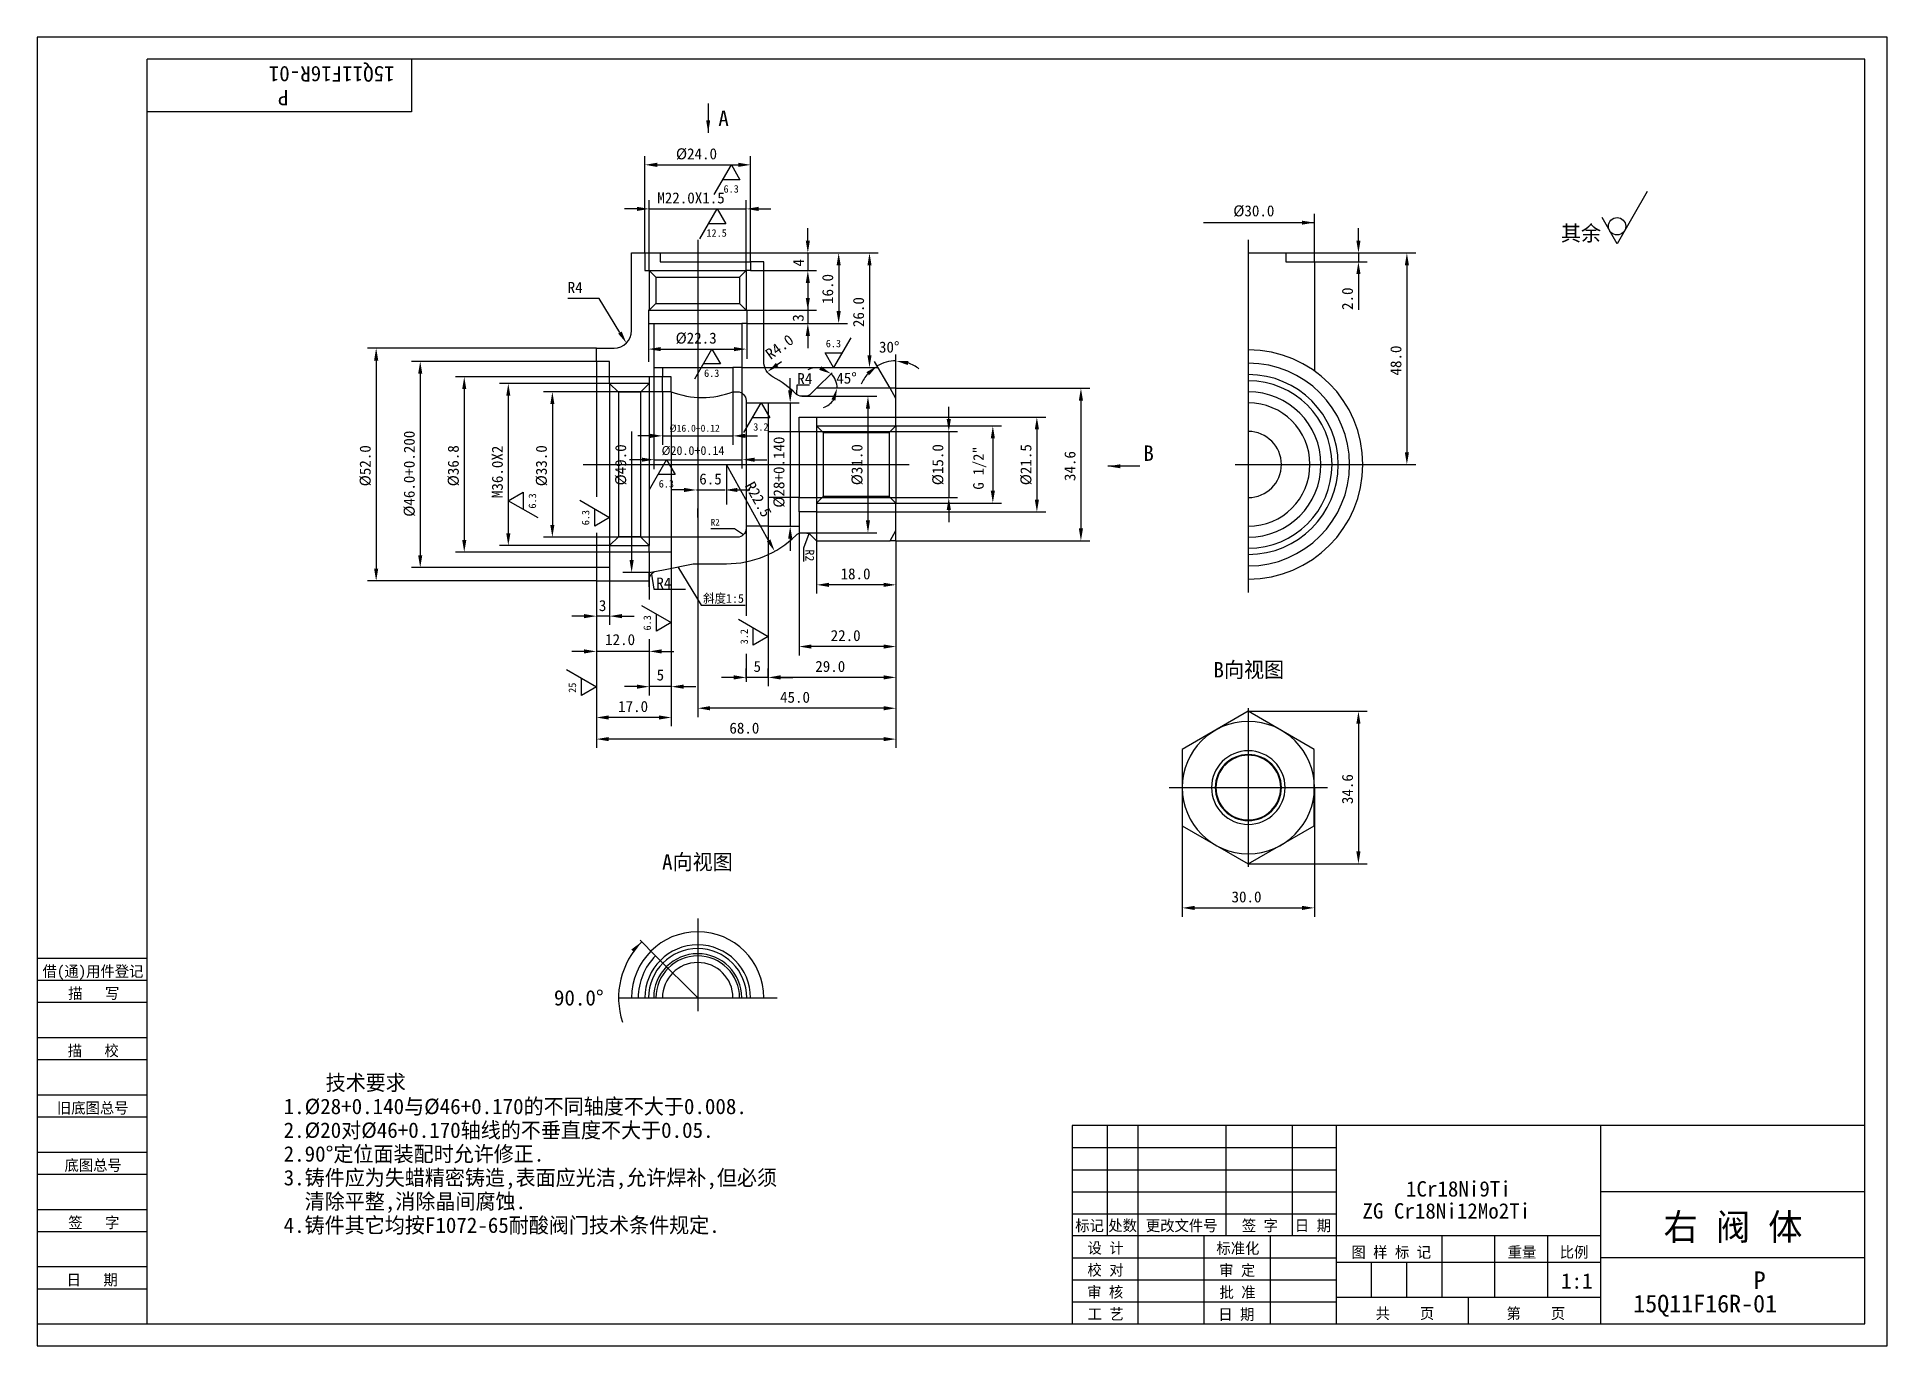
# Model space of a CAD drawing. Header units: metres. Extents: x 0 to 420, y 0 to 297.
import ezdxf

# ---------------------------------------------------------------- set-up
doc = ezdxf.new("R2010")
doc.units = ezdxf.units.M
for name, color, linetype in [('B', 3, 'Continuous'), ('C', 6, 'Continuous'), ('D', 1, 'Continuous'), ('FL', 5, 'Continuous'), ('HA', 5, 'Continuous'), ('T', 7, 'Continuous'), ('TL', 4, 'Continuous')]:
    doc.layers.add(name, color=color, linetype=linetype)

# ---------------------------------------------------------------- blocks, each defined once
blk = doc.blocks.new('TUKUN3')
at = {"layer": 'FL'}
for p, q in [((420, 297), (0, 297)), ((0, 297), (0, 0)), ((420, 0), (420, 297)), ((0, 78), (25, 78)), ((0, 70), (25, 70)), ((0, 65), (25, 65)), ((0, 57), (25, 57)), ((0, 52), (25, 52)), ((243, 25), (243, 50)), ((250, 5), (250, 50)), ((270, 25), (270, 50)), ((285, 25), (285, 50)), ((0, 44), (25, 44)), ((235, 45), (295, 45)), ((0, 39), (25, 39)), ((235, 40), (295, 40)), ((235, 35), (295, 35)), ((0, 31), (25, 31)), ((235, 30), (295, 30)), ((0, 26), (25, 26)), ((280, 5), (280, 25)), ((0, 18), (25, 18)), ((235, 20), (295, 20)), ((0, 13), (25, 13)), ((235, 15), (295, 15)), ((235, 10), (295, 10)), ((0, 0), (420, 0))]:
    blk.add_line(p, q, dxfattribs=at)
at = {"layer": 'TL'}
for p, q in [((415, 292), (25, 292)), ((25, 5), (25, 292)), ((85, 292), (85, 280)), ((415, 5), (415, 292)), ((85, 280), (25, 280)), ((0, 88), (25, 88)), ((0, 83), (25, 83)), ((415, 50), (235, 50)), ((235, 50), (235, 5)), ((295, 5), (295, 50)), ((355, 5), (355, 50)), ((415, 35), (355, 35)), ((355, 25), (235, 25)), ((265, 5), (265, 25)), ((319, 11), (319, 25)), ((331, 11), (331, 25)), ((343, 11), (343, 25)), ((295, 19), (355, 19)), ((303, 11), (303, 19)), ((311, 11), (311, 19)), ((415, 20), (355, 20)), ((355, 11), (295, 11)), ((325, 5), (325, 11)), ((0, 5), (415, 5))]:
    blk.add_line(p, q, dxfattribs=at)
at = {"layer": 'T'}
for s, p in [('借(通)用件登记', (1.26, 83.76)), ('描   写', (7.09, 78.76)), ('描   校', (6.98, 65.76)), ('旧底图总号', (4.52, 52.76)), ('底图总号', (6.25, 39.76)), ('签   字', (7.1, 26.76)), ('标记', (235.71, 26.07)), ('处数', (243.22, 26.07)), ('更改文件号', (251.75, 26.07)), ('签 字', (273.53, 26.07)), ('日 期', (285.57, 26.07)), ('设 计', (238.5, 20.99)), ('标准化', (267.77, 20.93)), ('图 样 标 记', (298.4, 20.04)), ('重量', (333.88, 20.04)), ('比例', (345.7, 20.04)), ('校 对', (238.48, 15.99)), ('审 定', (268.39, 15.93)), ('日   期', (6.72, 13.76)), ('审 核', (238.41, 10.99)), ('批 准', (268.46, 10.93)), ('工 艺', (238.52, 5.99)), ('日 期', (268.18, 5.93)), ('共    页', (303.91, 6.13)), ('第    页', (333.62, 6.13))]:
    blk.add_text(s, height=2.5, dxfattribs=at).set_placement(p)

msp = doc.modelspace()

# ---------------------------------------------------------------- linework, layer by layer
at = {"layer": 'B'}
for points in [[(275, 179.6, 1), (275, 220.4, 1)], [(161.15, 79, 1), (138.85, 79, 1)]]:
    msp.add_lwpolyline(points, format="xyb", dxfattribs=at)
msp.add_lwpolyline([(275, 135.05, 1), (275, 118.35, 1)], format="xyb", close=True, dxfattribs=at)
at = {"layer": 'C'}
for p, q in [((150, 251), (150, 174.5)), ((275, 251), (275, 171)), ((124, 200), (198, 200)), ((272, 200), (304, 200)), ((275, 144.7), (275, 108.7)), ((257, 126.7), (293, 126.7)), ((150, 97), (150, 76)), ((132, 79), (168, 79))]:
    msp.add_line(p, q, dxfattribs=at)
at = {"layer": 'D'}
for p, q in [((152.38, 281.92), (152.38, 275.28)), ((138, 248), (138, 270)), ((162, 246), (162, 270)), ((140.8, 268), (159.2, 268)), ((153.73, 261.24), (157.64, 268)), ((159.59, 264.62), (155.69, 264.62)), ((157.64, 268), (159.59, 264.62)), ((365.56, 261.94), (358.73, 250.11)), ((136.2, 258), (133.4, 258)), ((139, 244), (139, 260)), ((139, 258), (161, 258)), ((150.5, 251.24), (154.41, 258)), ((154.41, 258), (156.36, 254.62)), ((161, 244), (161, 260)), ((163.8, 258), (166.6, 258)), ((290, 251.93), (290, 256.88)), ((156.36, 254.62), (152.46, 254.62)), ((175, 250.8), (175, 253.6)), ((264.82, 254.88), (290, 254.88)), ((290, 246), (290, 254)), ((300, 250.8), (300, 253.6)), ((358.73, 250.11), (355.31, 256.02)), ((141.51, 248), (177, 248)), ((141.51, 248), (184, 248)), ((141.51, 248), (191, 248)), ((175, 248), (175, 244)), ((283.49, 248), (302, 248)), ((283.49, 248), (313, 248)), ((300, 248), (300, 246)), ((162, 244), (177, 244)), ((182, 245.2), (182, 234.8)), ((189, 245.2), (189, 224.8)), ((290, 246), (302, 246)), ((311, 245.2), (311, 202.8)), ((175, 241.2), (175, 238.4)), ((300, 243.2), (300, 240.4)), ((300, 240.4), (300, 235.07)), ((124.85, 237.67), (120.48, 237.67)), ((127.65, 237.67), (124.85, 237.67)), ((132.35, 229.94), (127.65, 237.67)), ((175, 238.4), (175, 233.07)), ((138.85, 232), (138.85, 223.32)), ((161.15, 235), (177, 235)), ((161.15, 232), (161.15, 223.97)), ((161.15, 232), (184, 232)), ((161.15, 232), (177, 232)), ((175, 235), (175, 232)), ((175, 229.2), (175, 226.4)), ((184.76, 228.76), (180.86, 222)), ((127, 226.4), (75, 226.4)), ((77, 223.6), (77, 176.4)), ((127, 223.4), (85, 223.4)), ((141.57, 226.19), (158.27, 226.19)), ((149.32, 219.43), (153.22, 226.19)), ((155.17, 222.81), (151.27, 222.81)), ((153.22, 226.19), (155.17, 222.81)), ((168.03, 222.66), (169, 223.37)), ((180.86, 222), (178.91, 225.38)), ((178.91, 225.38), (182.81, 225.38)), ((193.67, 217.3), (190.17, 223.36)), ((195, 215), (195, 225)), ((87, 220.6), (87, 179.4)), ((139, 219.9), (95, 219.9)), ((130, 218.4), (105, 218.4)), ((140, 222), (140, 198.93)), ((142, 216.5), (142, 219.9)), ((160, 222), (160, 199.07)), ((160, 222), (191, 222)), ((171, 216.8), (171, 219.6)), ((177, 217.3), (180.54, 220.84)), ((97, 217.1), (97, 182.9)), ((107, 215.6), (107, 184.4)), ((144, 216.5), (115, 216.5)), ((142, 216.5), (142, 204.5)), ((158, 216.5), (158, 204.5)), ((172.51, 215.85), (172.58, 218.05)), ((172.58, 218.05), (175.38, 218.05)), ((173.65, 215.5), (190.65, 215.5)), ((195, 217.3), (193.67, 217.3)), ((195, 217.3), (239, 217.3)), ((237, 214.5), (237, 185.5)), ((117, 213.7), (117, 186.3)), ((160.48, 207.24), (164.39, 214)), ((166.34, 210.62), (162.44, 210.62)), ((164.39, 214), (166.34, 210.62)), ((166, 214), (173, 214)), ((171, 214), (171, 186)), ((177, 210.75), (229, 210.75)), ((188.65, 212.7), (188.65, 187.3)), ((207, 210.3), (207, 213.1)), ((135, 207.46), (135, 178.3)), ((139.2, 206.5), (136.4, 206.5)), ((142, 206.5), (158, 206.5)), ((160.8, 206.5), (163.6, 206.5)), ((173, 207.5), (209, 207.5)), ((195, 208.75), (219, 208.75)), ((207, 207.5), (207, 192.5)), ((217, 205.95), (217, 194.05)), ((227, 207.95), (227, 192.05)), ((137.32, 201.1), (134.52, 201.1)), ((139.03, 194.34), (142.93, 201.1)), ((140.12, 201.1), (160.12, 201.1)), ((144.89, 197.72), (140.98, 197.72)), ((142.93, 201.1), (144.89, 197.72)), ((156.5, 200), (156.5, 190.94)), ((166.09, 182.79), (156.5, 200)), ((162.92, 201.1), (165.72, 201.1)), ((250.38, 199.6), (243.13, 199.6)), ((301, 200), (313, 200)), ((107, 191.78), (110.38, 193.73)), ((110.38, 193.73), (110.38, 189.83)), ((146.92, 194.23), (144.12, 194.23)), ((149.72, 194.23), (156.22, 194.23)), ((159.02, 194.23), (161.82, 194.23)), ((113.76, 187.87), (107, 191.78)), ((123.24, 191.9), (130, 188)), ((126.62, 186.05), (126.62, 189.95)), ((150, 188), (150, 190)), ((173, 192.5), (209, 192.5)), ((173, 189.25), (173, 156.7)), ((177, 189.25), (177, 170.7)), ((177, 189.25), (229, 189.25)), ((195, 191.25), (219, 191.25)), ((207, 189.7), (207, 186.9)), ((130, 188), (126.62, 186.05)), ((155.55, 185.41), (152.96, 185.41)), ((158.35, 185.41), (155.55, 185.41)), ((160.36, 184.03), (158.35, 185.41)), ((161, 185.5), (161, 165.69)), ((166, 186), (166, 149.7)), ((166, 186), (166, 150.7)), ((166, 186), (173, 186)), ((195, 182.7), (195, 185)), ((130, 181.6), (105, 181.6)), ((144, 183.5), (115, 183.5)), ((171, 183.2), (171, 180.4)), ((173.65, 184.5), (190.65, 184.5)), ((175.26, 184.29), (174, 180.99)), ((174, 180.99), (174, 177.99)), ((195, 182.7), (193.67, 182.7)), ((195, 182.7), (195, 170.7)), ((195, 182.7), (195, 163.7)), ((195, 182.7), (195, 156.7)), ((195, 182.7), (195, 149.7)), ((195, 182.7), (195, 142.7)), ((195, 182.7), (195, 135.7)), ((195, 182.7), (239, 182.7)), ((127, 176.6), (85, 176.6)), ((139, 180.1), (95, 180.1)), ((130, 176.6), (130, 163.6)), ((139, 180.1), (139, 169.37)), ((144, 180.1), (144, 147.6)), ((144, 180.1), (144, 140.6)), ((145.5, 176.8), (150.77, 168.07)), ((150, 177.5), (150, 142.7)), ((127, 173.6), (75, 173.6)), ((127, 173.6), (127, 135.7)), ((127, 173.6), (127, 163.6)), ((127, 173.6), (127, 155.6)), ((127, 173.6), (127, 140.6)), ((139, 175.5), (133, 175.5)), ((139.48, 175.16), (140.03, 171.71)), ((192.2, 172.7), (179.8, 172.7)), ((137.24, 168.03), (144, 164.13)), ((140.03, 171.71), (142.83, 171.71)), ((142.83, 171.71), (147.2, 171.71)), ((150.77, 168.07), (160.77, 168.07)), ((124.2, 165.6), (121.4, 165.6)), ((130, 165.6), (127, 165.6)), ((132.8, 165.6), (135.6, 165.6)), ((140.62, 162.18), (140.62, 166.08)), ((144, 164.13), (140.62, 162.18)), ((159.24, 164.9), (166, 161)), ((139, 160.34), (139, 147.6)), ((162.62, 159.04), (162.62, 162.95)), ((166, 161), (162.62, 159.04)), ((124.2, 157.6), (121.4, 157.6)), ((139, 157.6), (127, 157.6)), ((141.8, 157.6), (144.6, 157.6)), ((161, 157.03), (161, 150.7)), ((192.2, 158.7), (175.8, 158.7)), ((120.24, 153.48), (127, 149.57)), ((123.62, 147.62), (123.62, 151.53)), ((158.2, 151.7), (155.4, 151.7)), ((161, 151.45), (161, 153.7)), ((166, 151.7), (161, 151.7)), ((166, 151.7), (166, 153.7)), ((192.2, 151.7), (168.8, 151.7)), ((168.8, 151.7), (171.6, 151.7)), ((127, 149.57), (123.62, 147.62)), ((136.2, 149.6), (133.4, 149.6)), ((144, 149.6), (139, 149.6)), ((146.8, 149.6), (149.6, 149.6)), ((192.2, 144.7), (152.8, 144.7)), ((275, 144), (302, 144)), ((141.2, 142.6), (129.8, 142.6)), ((300, 141.2), (300, 112.2)), ((192.2, 137.7), (129.8, 137.7)), ((260, 126.7), (260, 97.4)), ((290, 126.7), (290, 97.4)), ((275, 109.4), (302, 109.4)), ((262.8, 99.4), (287.2, 99.4)), ((140.45, 88.55), (136.92, 92.08)), ((150, 79), (140.45, 88.55))]:
    msp.add_line(p, q, dxfattribs=at)
msp.add_lwpolyline([(139, 172.22), (139, 175.5), (142.22, 176.14)], dxfattribs=at)
msp.add_circle((358.73, 254.05), 1.97, dxfattribs=at)
for centre, radius, start, end in [((195, 215), 8.51, 90, 120), ((195, 215), 8.51, 52.14, 71.07), ((177, 217.3), 4.65, 80.04, 115.07), ((177, 217.3), 4.65, 0, 45), ((195, 215), 8.51, 138.93, 157.86), ((177, 217.3), 4.65, 289.93, 324.96), ((150, 79), 17.96, 135, 198)]:
    msp.add_arc(centre, radius, start, end, dxfattribs=at)
for points in [[(152.83, 278.08), (152.38, 275.28), (151.93, 278.08)], [(140.8, 268.47), (140.8, 267.53), (138, 268)], [(159.2, 268.47), (159.2, 267.53), (162, 268)], [(136.2, 258.47), (136.2, 257.53), (139, 258)], [(163.8, 258.47), (163.8, 257.53), (161, 258)], [(287.2, 255.33), (290, 254.88), (287.2, 254.43)], [(174.53, 250.8), (175.47, 250.8), (175, 248)], [(181.53, 245.2), (182.47, 245.2), (182, 248)], [(188.53, 245.2), (189.47, 245.2), (189, 248)], [(299.53, 250.8), (300.47, 250.8), (300, 248)], [(310.53, 245.2), (311.47, 245.2), (311, 248)], [(174.53, 241.2), (175.47, 241.2), (175, 244)], [(299.53, 243.2), (300.47, 243.2), (300, 246)], [(174.53, 237.8), (175.47, 237.8), (175, 235)], [(174.53, 229.2), (175.47, 229.2), (175, 232)], [(181.53, 234.8), (182.47, 234.8), (182, 232)], [(132.75, 230.18), (131.95, 229.7), (133.81, 227.55)], [(76.53, 223.6), (77.47, 223.6), (77, 226.4)], [(86.53, 220.6), (87.47, 220.6), (87, 223.4)], [(141.57, 226.65), (141.57, 225.72), (138.77, 226.19)], [(158.27, 226.65), (158.27, 225.72), (161.07, 226.19)], [(168.31, 222.28), (167.76, 223.03), (165.77, 221)], [(188.53, 224.8), (189.47, 224.8), (189, 222)], [(197.69, 222.59), (197.84, 223.51), (195, 223.51)], [(96.53, 217.1), (97.47, 217.1), (97, 219.9)], [(106.53, 215.6), (107.47, 215.6), (107, 218.4)], [(178.02, 222.29), (177.59, 221.47), (180.29, 220.59)], [(188.29, 220.95), (188.88, 220.23), (190.74, 222.37)], [(116.53, 213.7), (117.47, 213.7), (117, 216.5)], [(170.53, 216.8), (171.47, 216.8), (171, 214)], [(180.36, 214.77), (181.25, 214.49), (181.65, 217.3)], [(188.18, 212.7), (189.11, 212.7), (188.65, 215.5)], [(236.53, 214.5), (237.47, 214.5), (237, 217.3)], [(206.53, 210.3), (207.47, 210.3), (207, 207.5)], [(226.53, 207.95), (227.47, 207.95), (227, 210.75)], [(139.2, 206.97), (139.2, 206.03), (142, 206.5)], [(160.8, 206.97), (160.8, 206.03), (158, 206.5)], [(216.53, 205.95), (217.47, 205.95), (217, 208.75)], [(310.53, 202.8), (311.47, 202.8), (311, 200)], [(137.32, 201.56), (137.32, 200.63), (140.12, 201.1)], [(162.92, 201.56), (162.92, 200.63), (160.12, 201.1)], [(245.93, 199.15), (243.13, 199.6), (245.93, 200.05)], [(146.92, 194.69), (146.92, 193.76), (149.72, 194.23)], [(159.02, 194.69), (159.02, 193.76), (156.22, 194.23)], [(216.53, 194.05), (217.47, 194.05), (217, 191.25)], [(206.53, 189.7), (207.47, 189.7), (207, 192.5)], [(226.53, 192.05), (227.47, 192.05), (227, 189.25)], [(116.53, 186.3), (117.47, 186.3), (117, 183.5)], [(170.53, 183.2), (171.47, 183.2), (171, 186)], [(188.18, 187.3), (189.11, 187.3), (188.65, 184.5)], [(236.53, 185.5), (237.47, 185.5), (237, 182.7)], [(96.53, 182.9), (97.47, 182.9), (97, 180.1)], [(106.53, 184.4), (107.47, 184.4), (107, 181.6)], [(165.69, 182.57), (166.5, 183.02), (167.46, 180.35)], [(76.53, 176.4), (77.47, 176.4), (77, 173.6)], [(86.53, 179.4), (87.47, 179.4), (87, 176.6)], [(134.53, 178.3), (135.47, 178.3), (135, 175.5)], [(179.8, 173.17), (179.8, 172.23), (177, 172.7)], [(192.2, 173.17), (192.2, 172.23), (195, 172.7)], [(124.2, 166.07), (124.2, 165.13), (127, 165.6)], [(132.8, 166.07), (132.8, 165.13), (130, 165.6)], [(124.2, 158.07), (124.2, 157.13), (127, 157.6)], [(141.8, 158.07), (141.8, 157.13), (139, 157.6)], [(175.8, 159.17), (175.8, 158.23), (173, 158.7)], [(192.2, 159.17), (192.2, 158.23), (195, 158.7)], [(158.2, 152.17), (158.2, 151.23), (161, 151.7)], [(168.8, 152.17), (168.8, 151.23), (166, 151.7)], [(168.8, 152.17), (168.8, 151.23), (166, 151.7)], [(192.2, 152.17), (192.2, 151.23), (195, 151.7)], [(136.2, 150.07), (136.2, 149.13), (139, 149.6)], [(146.8, 150.07), (146.8, 149.13), (144, 149.6)], [(129.8, 143.07), (129.8, 142.13), (127, 142.6)], [(141.2, 143.07), (141.2, 142.13), (144, 142.6)], [(152.8, 145.17), (152.8, 144.23), (150, 144.7)], [(192.2, 145.17), (192.2, 144.23), (195, 144.7)], [(299.53, 141.2), (300.47, 141.2), (300, 144)], [(129.8, 138.17), (129.8, 137.23), (127, 137.7)], [(192.2, 138.17), (192.2, 137.23), (195, 137.7)], [(299.53, 112.2), (300.47, 112.2), (300, 109.4)], [(262.8, 99.87), (262.8, 98.93), (260, 99.4)], [(287.2, 99.87), (287.2, 98.93), (290, 99.4)], [(135.59, 89.34), (137.3, 91.7), (134.94, 89.98)]]:
    msp.add_solid(points, dxfattribs=at)
at = {"layer": 'HA'}
for p, q in [((139, 244), (139, 235)), ((161, 244), (161, 235)), ((139, 218.4), (130, 218.4)), ((177, 208.75), (195, 208.75)), ((177, 191.25), (195, 191.25)), ((130, 181.6), (139, 181.6))]:
    msp.add_line(p, q, dxfattribs=at)
at = {"layer": 'TL'}
for p, q in [((138, 248), (141.51, 248)), ((141.51, 248), (141.51, 246)), ((139, 244), (161, 244)), ((141.51, 246), (162, 246)), ((140.5, 242.5), (159.5, 242.5)), ((140.5, 236.5), (159.5, 236.5)), ((139, 235), (161, 235)), ((140, 232), (160, 232)), ((127, 223.4), (127, 192.66)), ((130, 218.4), (130, 181.6)), ((139, 218.4), (139, 181.6)), ((142, 222), (158, 222)), ((132, 216.4), (132, 183.6)), ((137, 216.4), (137, 183.6)), ((144, 216.5), (144, 183.5)), ((161, 214), (161, 186)), ((166, 207.5), (166, 192.5)), ((173, 207.5), (173, 192.5)), ((177, 208.75), (177, 191.25)), ((178.5, 207.25), (178.5, 192.75)), ((193.5, 207.25), (193.5, 192.75)), ((195, 208.75), (195, 191.25)), ((127, 184.5), (127, 176.6))]:
    msp.add_line(p, q, dxfattribs=at)
for points in [[(144, 216.5), (144, 219.9), (139, 219.9), (139, 218.4), (137, 216.4), (132, 216.4), (130, 218.4), (130, 223.4), (127, 223.4), (127, 226.4), (131, 226.4, 0.41), (135, 230.4), (135, 248), (138, 248), (138, 244), (139, 244), (140.5, 242.5), (140.5, 236.5), (139, 235), (138.85, 235), (138.85, 232), (140, 232), (140, 222), (142, 222), (142, 219.9)], [(275, 174, 1), (275, 226, 1)], [(275, 177, 1), (275, 223, 1)], [(275, 181, 1), (275, 219, 1)], [(275, 183.5, 1), (275, 216.5, 1)], [(275, 186, 1), (275, 214, 1)], [(275, 192.5, 1), (275, 207.5, 1)], [(165, 79, 1), (135, 79, 1)], [(141.51, 87.49), (140.45, 88.55, 0.2), (136.5, 79, 0.2)], [(162, 79, 1), (138, 79, 1)], [(160, 79, 1), (140, 79, 1)], [(159.5, 79, 1), (140.5, 79, 1)], [(158, 79, 1), (142, 79, 1)]]:
    msp.add_lwpolyline(points, format="xyb", dxfattribs=at)
msp.add_lwpolyline([(275, 248), (283.49, 248), (283.49, 246), (290, 246), (290, 221.24)], dxfattribs=at)
for points in [[(195, 215), (193.67, 217.3), (177, 217.3), (175.79, 216.09, -0.2), (174.37, 215.5), (173.65, 215.5, -0.2), (172.25, 216.07, 0.07), (167.11, 219.84, -0.28), (165, 223.37), (165, 246), (162, 246), (162, 244), (161, 244), (159.5, 242.5), (159.5, 236.5), (161, 235), (161.15, 235), (161.15, 232), (160, 232), (160, 222), (158, 222), (158, 216.5), (159, 216.5, -0.41), (161, 214.5), (161, 214), (166, 214), (166, 207.5), (173, 207.5), (173, 210.75), (177, 210.75), (177, 208.75), (178.5, 207.25), (193.5, 207.25), (195, 208.75)], [(139, 173.6), (139, 173.86, -0.36), (140.61, 175.82), (142.22, 176.14), (149, 177.5), (156.5, 177.5, 0.2), (172.25, 183.93, -0.2), (173.65, 184.5), (174.37, 184.5, -0.2), (175.79, 183.91), (177, 182.7), (193.67, 182.7), (195, 185), (195, 191.25), (193.5, 192.75), (178.5, 192.75), (177, 191.25), (177, 189.25), (173, 189.25), (173, 192.5), (166, 192.5), (166, 186), (161, 186), (161, 185.5, -0.41), (159, 183.5), (144, 183.5), (144, 180.1), (139, 180.1), (139, 181.6), (137, 183.6), (132, 183.6), (130, 181.6), (130, 176.6), (127, 176.6), (127, 173.6)], [(275, 141.7, 1), (275, 111.7, 1)], [(275, 134.2, 1), (275, 119.2, 1)], [(275, 134.05, 1), (275, 119.35, 1)]]:
    msp.add_lwpolyline(points, format="xyb", close=True, dxfattribs=at)
msp.add_lwpolyline([(289.98, 135.35), (275, 144), (260.02, 135.35), (260.02, 118.05), (275, 109.4), (289.98, 118.05)], close=True, dxfattribs=at)
msp.add_arc((151.01, 234.54), 19.34, 248.77, 291.2, dxfattribs=at)

# ---------------------------------------------------------------- block references
at = {"layer": 'T'}
msp.add_blockref('TUKUN3', (0, 0), dxfattribs=at)

# ---------------------------------------------------------------- texts
at = {"layer": 'D'}
for s, height, rotation, p in [('15Q11F16R-01', 3.5, 180, (81.19, 290.37)), ('P', 3.5, 180, (57.08, 284.98)), ('4', 2.5, 90, (174.13, 244.93)), ('16.0', 2.5, 90, (180.75, 236.43)), ('2.0', 2.5, 90, (298.75, 235.07)), ('26.0', 2.5, 90, (187.75, 231.19)), ('3', 2.5, 90, (174.05, 232.41)), ('R4.0', 2.5, 36.2, (166.56, 223.69)), ('48.0', 2.5, 90, (309.75, 220.19)), ('%%C46.0+0.200', 2.5, 90, (85.75, 188.15)), ('%%C28+0.140', 2.5, 90, (169.68, 190.21)), ('%%C52.0', 2.5, 90, (75.75, 195.06)), ('%%C36.8', 2.5, 90, (95.75, 195.06)), ('M36.0X2', 2.5, 90, (105.75, 192.38)), ('%%C33.0', 2.5, 90, (115.75, 195.06)), ('%%C49.0', 2.5, 90, (133.75, 195.26)), ('%%C31.0', 2.5, 90, (187.4, 195.3)), ('%%C15.0', 2.5, 90, (205.75, 195.3)), ('G 1/2"', 2.4, 90, (214.93, 194.31)), ('%%C21.5', 2.5, 90, (225.75, 195.3)), ('34.6', 2.5, 90, (235.75, 196.25)), ('6.3', 1.7, 90, (113.31, 190)), ('R22.5', 2.5, 299.14, (160.61, 195.2)), ('6.3', 1.7, 90, (125.39, 186.22)), ('R2', 2, 270, (174.45, 180.74)), ('6.3', 1.7, 90, (139.39, 162.35)), ('3.2', 1.7, 90, (161.39, 159.21)), ('25', 1.7, 90, (122.39, 148.2)), ('34.6', 2.5, 90, (298.75, 122.95))]:
    msp.add_text(s, height=height, rotation=rotation, dxfattribs=at).set_placement(p)
for s, height, p in [('A', 3.5, (154.68, 276.79)), ('%%C24.0', 2.5, (145.06, 269.25)), ('M22.0X1.5', 2.5, (140.83, 259.25)), ('6.3', 1.7, (155.86, 261.69)), ('%%c30.0', 2.5, (271.59, 256.31)), ('12.5', 1.7, (151.98, 251.69)), ('其余', 3.5, (345.97, 250.73)), ('R4', 2.5, (120.48, 238.92)), ('%%C22.3', 2.5, (144.98, 227.44)), ('6.3', 1.7, (179.08, 226.61)), ('30%%d', 2.5, (191.15, 225.4)), ('6.3', 1.7, (151.44, 219.88)), ('R4', 2.5, (172.61, 218.25)), ('45%%d', 2.5, (181.46, 218.36)), ('%%C16.0+0.12', 1.6, (143.6, 207.44)), ('3.2', 1.7, (162.61, 207.69)), ('%%C20.0+0.14', 2, (141.8, 202.18)), ('B', 3.5, (251.17, 200.83)), ('6.5', 2.5, (150.35, 195.48)), ('6.3', 1.7, (141.15, 194.79)), ('R2', 1.5, (152.96, 186.16)), ('18.0', 2.5, (182.43, 173.95)), ('R4', 2.5, (140.61, 171.86)), ('3', 2.5, (127.56, 166.75)), ('斜度1:5', 2, (151.22, 168.62)), ('12.0', 2.5, (128.98, 159.03)), ('22.0', 2.5, (180.19, 159.95)), ('29.0', 2.5, (176.69, 152.95)), ('B向视图', 3.5, (267.1, 151.69)), ('5', 2.5, (140.67, 151)), ('5', 2.5, (162.67, 152.95)), ('45.0', 2.5, (168.69, 145.95)), ('17.0', 2.5, (131.93, 143.85)), ('68.0', 2.5, (157.19, 138.95)), ('A向视图', 3.5, (141.91, 108.09)), ('30.0', 2.5, (271.19, 100.65)), ('90.0%%d', 3.5, (117.36, 77.25)), ('    技术要求', 3.5, (56, 58)), ('1.%%C28+0.140与%%C46+0.170的不同轴度不大于0.008.', 3.5, (56, 52.61)), ('2.%%C20对%%C46+0.170轴线的不垂直度不大于0.05.', 3.5, (56, 47.22)), ('2.90%%D定位面装配时允许修正.', 3.5, (56, 41.83)), ('3.铸件应为失蜡精密铸造,表面应光洁,允许焊补,但必须', 3.5, (56, 36.44)), ('  清除平整,消除晶间腐蚀.', 3.5, (56, 31.05)), ('1Cr18Ni9Ti', 3.5, (310.79, 33.9)), ('4.铸件其它均按F1072-65耐酸阀门技术条件规定.', 3.5, (56, 25.66)), ('ZG Cr18Ni12Mo2Ti', 3.5, (300.91, 28.9)), ('右 阀 体', 6, (369.26, 24.02)), ('P', 4, (389.73, 12.93)), ('1:1', 3.5, (346, 13)), ('15Q11F16R-01', 4, (362.39, 7.62))]:
    msp.add_text(s, height=height, dxfattribs=at).set_placement(p)

doc.saveas('drawing.dxf')
